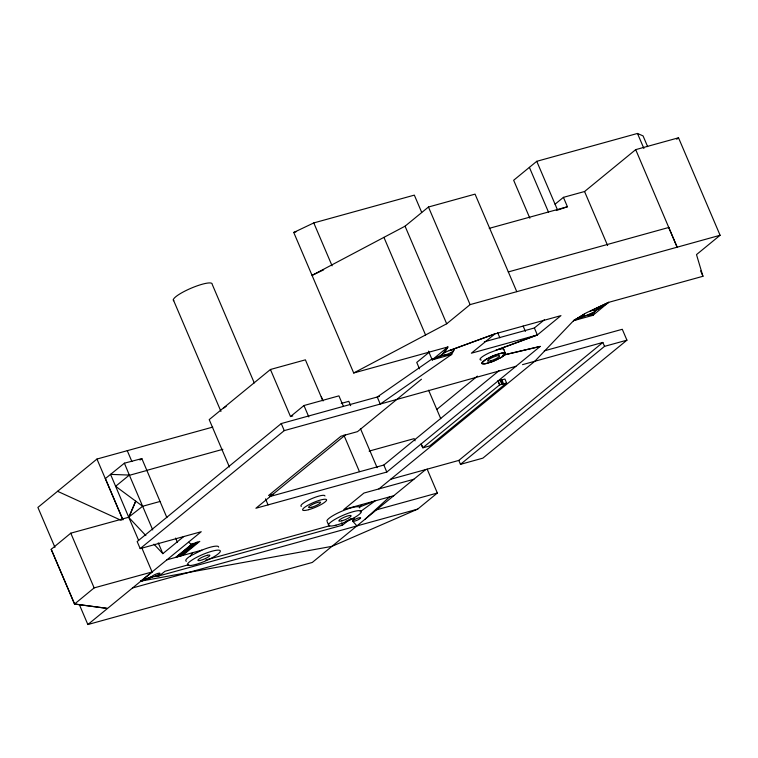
<?xml version="1.0" encoding="UTF-8"?>
<svg xmlns="http://www.w3.org/2000/svg" width="758" height="758" viewBox="0 0 758 758"><rect width="100%" height="100%" fill="white"/><g stroke="black" fill="none" stroke-linecap="round" stroke-linejoin="round"><path stroke-width="1.14" d="M159.502 574.109L159.483 575.758L154.045 576.62A4.34 0.853 -23.1 0 1 152.15 576.829L152.131 576.355A4.34 0.853 -23.1 0 1 157.977 573.399A4.34 0.853 -23.1 0 1 158.877 574.488L159.322 575.426M393.743 495.741L343.819 509.537L363.944 493.051L378.924 488.91L534.797 361.263L573.56 320.672L591.325 313.433A6.727 1.336 -23.1 0 0 594.774 311.263L608.627 302.357L590.084 311.168A6.727 1.336 -23.1 0 0 584.276 314.049L582.921 315.66L592.927 315.319L608.627 302.357L702.95 276.282L696.498 254.603L720.1 235.274L678.524 137.795L635.697 149.639L584.56 191.518L563.421 197.355L555.064 204.196M505.539 353.702L505.378 353.228L504.942 354.649L501.54 357.236L492.899 361.452L484.675 363.868L481.652 363.338L485.689 359.548L494.311 355.294L502.554 352.915L505.321 353.067L503.644 349.154M505.387 353.939L505.017 354.536M79.495 604.931L87.862 624.545L201.24 531.718L140.183 548.612L137.17 541.563L281.256 423.561L379.445 396.406M345.61 521.352L354.261 518.226L352.659 521.153L356.876 525.834M160.004 501.474L142.637 506.268L128.708 517.145L135.72 501.161L128.879 517.534L145.858 535.593M140.183 548.612L284.259 430.61L380.251 404.061L451.616 354.46L453.568 350.878A6.689 1.327 -23.1 0 0 450.773 350.092L449.248 350.594A6.689 1.327 -23.1 0 0 442.909 353.787A6.689 1.327 -23.1 0 0 442.899 355.388L432.183 359.832L428.469 351.115M444.614 352.697L447.921 346.946L353.702 372.983L293.744 232.46L313.784 222.918L414.332 195.128L421.656 212.278M481.842 362.845L482.211 362.248M186.364 561.308A17.804 3.515 -23.1 0 1 190.438 555.946L192.513 552.743L202.007 550.1A17.804 3.515 -23.1 0 1 218.626 547.105M590.084 311.168L608.627 302.357L595.238 310.714L592.927 315.319L573.56 320.672L584.276 314.049M482.619 361.831L483.471 361.073M504.61 354.952L503.757 355.71M362.097 504.525L359.377 507.083L375.106 500.915L360.088 511.849M365.195 519.116L389.536 496.907M196.891 542.396L192.778 545.769M107.522 608.437L74.559 604.041L51.203 549.323L70.788 533.177L128.737 517.25L110.564 474.366L124.397 463.185L141.85 458.599L166.893 517.619M529.861 218.228L513.659 180.262L536.759 161.312L637.478 133.455L643.068 135.909L647.645 146.645M141.879 548.015L152.093 571.968L94.144 587.895L74.559 604.041L51.203 549.323M198.189 541.799L180.916 555.946M212.752 427.095L96.958 459.045L37.9 507.415L54.955 547.38M323.657 269.839L312.059 275.362L405.056 226.187L428.459 207.019L475.058 194.133L516.766 291.659M322.728 400.489L305.398 359.842L270.435 369.487L209.208 419.619L229.409 467.004M270.435 369.487L290.504 416.559L303.958 405.53L338.921 395.865L343.346 406.231M153.95 544.187L162.847 553.653L183.711 536.56M508.248 271.942L668.888 227.438M353.702 372.983L446.689 323.789L470.093 304.621L720.1 235.274M676.705 139.282L678.524 137.795M175.742 557.376L192.333 543.789M193.063 543.41L176.15 557.263M196.777 542.283L179.693 556.277L197.279 542.16M199.809 541.345L182.545 555.491M432.183 359.832L447.921 346.946L441.99 354.687L432.183 359.832L451.616 354.46L450.764 352.442M421.457 379.237L357.501 431.634L345.354 434.997L255.901 508.248L386.817 472.054L540.227 346.415L504.013 354.924M484.324 341.811L534.381 327.977L544.367 319.8M436.807 409.415L477.417 376.12M481.264 360.069A12.943 2.558 -23.1 0 1 489.545 352.745L537.356 334.96L560.958 315.631L494.974 333.871L449.248 350.594M269.592 496.613L383.832 465.042L499.19 370.567M506.59 382.97L429.729 445.912L423.04 447.788L421.069 443.932L422.746 447.845L499.607 384.893L506.59 382.97L504.923 379.047L497.93 380.98L499.607 384.893M188.808 564.691L164.95 571.286L159.483 575.758L342.417 525.199L350.698 518.671M425.655 469.59L312.277 562.455L87.862 624.545M458.789 460.428L602.856 342.445L604.524 346.359L460.457 464.351L458.789 460.428L390.73 479.245M151.884 577.113L141.301 581.045L331.947 546.347L417.696 509.12L437.347 493.022L427.142 469.098M544.263 350.859L622.29 329.285L626.932 340.171L482.865 458.145L460.457 464.351M429.132 352.29L416.748 362.419L419.487 368.833M105.315 478.63L110.564 474.366L129.334 475.077L152.746 529.956M194.455 543.012L177.126 556.988M196.114 542.624L178.793 556.533M179.172 556.429L196.35 542.633M152.093 571.968L140.78 581.234L152.254 577.151M139.993 460.059L141.85 458.599M484.154 360.581L485.433 359.718M503.075 356.203L501.796 357.065M432.221 358.809L377.238 397.021L380.251 404.061L515.914 366.322M583.3 315.868L573.56 320.672L583.433 314.712M486.333 359.188L487.944 358.278M500.896 357.605L499.285 358.506M158.877 574.488L154.045 576.62M190.438 555.946L201.874 550.147M573.56 320.672L582.968 315.262M489.005 357.729L490.843 356.838M498.224 359.055L496.386 359.946M495.23 360.457L493.297 361.282M491.98 356.326L493.913 355.493M152.131 576.355L140.78 581.234L150.681 577.189M492.131 361.727L490.227 362.419M495.135 355.028L497.002 354.365M495.723 350.31L537.356 334.96L534.381 327.977M450.773 350.092L494.974 333.871L471.372 353.2L537.356 334.96M556.296 210.516L567.429 206.754L563.421 197.355M498.091 354.024L499.844 353.503M489.137 362.76L487.385 363.281M272.975 494.263L268.588 495.486L340.967 436.22L345.354 434.997M293.744 232.46L296.018 231.825M489.213 228.357L567.429 206.754M341.223 403.427L348.803 401.323L350.66 405.682M522.518 364.655L602.856 342.445M146.749 470.377L222.871 449.314M129.428 475.294L146.796 470.491M604.524 346.359L626.932 340.171M369.108 451.114L414.143 438.636L415.071 440.815M378.924 488.91L413.859 479.255M166.94 559.802L192.513 552.743M376.527 509.831L437.347 493.022M205.854 559.982L329.702 525.749M132.461 587.99L417.696 509.12M290.504 416.559L292.759 415.934M442.899 355.388L445.297 354.896A6.689 1.327 -23.1 0 0 453.568 350.878M500.782 353.275L502.251 352.972M486.446 363.508L484.978 363.812M502.592 355.322L540.227 346.415M502.99 352.887L504.079 352.821M484.239 363.897L483.149 363.963M443.961 355.237L451.616 354.46M156.053 575.919L158.63 575.796M588.123 314.816L592.927 315.319L591.998 313.139M504.553 352.868L505.188 353.038M482.675 363.916L482.041 363.745M157.086 575.464L158.991 575.701M74.474 604.003L106.357 608.248M589.743 314.163L592.927 315.319L591.325 313.433M57.57 491.307L121.242 520.376M188.571 542.302L191.594 544.396M142.637 506.268L115.623 486.304L129.334 475.077L124.397 463.185M523.134 326.044L525.417 331.379M501.891 379.891L503.568 383.804M500.924 380.165L502.601 384.079M500.166 380.374L501.834 384.287M498.082 380.961L499.759 384.875M700.638 270.871L702.95 276.282M637.478 133.455L643.893 148.473M635.697 149.639L677.169 247.231L668.764 227.542M584.56 191.518L607.613 245.545M536.759 161.312L557.301 209.435M529.397 167.376L548.536 212.221M497.627 332.563L499.863 337.822M428.459 207.019L470.093 304.621M405.056 226.187L446.689 323.789M383.927 237.358L425.56 334.979M428.602 390.19L440.768 418.71M313.784 222.918L332.089 265.821M383.832 465.042L386.817 472.054M360.41 428.516L377.114 467.667M343.886 435.149L359.444 471.628M321.307 396.785L323.088 400.963M303.958 405.53L308.819 416.928M341.488 523.02L342.417 525.199M327.2 521.741L328.877 525.654M281.256 423.561L284.259 430.61M254.262 382.904L212.183 284.269A21.063 4.16 -23.1 0 0 190.855 288.315A21.063 4.16 -23.1 0 0 173.809 300.755M265.489 498.868L268.057 504.875M173.317 299.789L220.948 411.423M175.619 538.085L177.457 542.387M127.268 450.678L131.901 461.556M158.251 542.88L162.847 553.653M128.708 517.145L138.629 540.397M96.958 459.045L122.938 519.912L105.39 478.573M70.788 533.177L94.144 587.895M591.638 310.638A6.727 1.336 -23.1 0 1 595.238 310.714M498.527 349.485A12.943 2.558 -23.1 0 1 503.862 349.789M301.343 506.41A13.028 2.577 -23.1 0 1 311.187 498.887A13.028 2.577 -23.1 0 1 324.945 495.997M326.878 520.879A17.804 3.515 -23.1 0 1 344.208 510.229A17.804 3.515 -23.1 0 1 359.699 507.945M352.783 520.869A4.34 0.853 -23.1 0 1 358.932 517.828A4.34 0.853 -23.1 0 1 358.998 519.315A4.34 0.853 -23.1 0 1 352.811 521.333M223.875 408.003A21.063 4.16 -23.1 0 1 226.197 406.354M207.313 555.292L205.92 555.69A6.519 1.289 -23.1 0 0 197.904 560.399A6.519 1.289 -23.1 0 0 206.925 557.793A6.519 1.289 -23.1 0 0 207.313 555.292M490.663 360.808A6.519 1.289 -23.1 0 0 499.626 355.928A6.519 1.289 -23.1 0 0 490.549 358.439A6.519 1.289 -23.1 0 0 490.663 360.808M195.829 564.435A17.804 3.515 -23.1 0 0 220.332 551.104A17.804 3.515 -23.1 0 0 195.526 557.954A17.804 3.515 -23.1 0 0 195.829 564.435M308.724 509.679A13.028 2.577 -23.1 0 0 326.613 499.92A13.028 2.577 -23.1 0 0 308.44 504.961A13.028 2.577 -23.1 0 0 308.724 509.679M311.699 507.254A6.519 1.289 -23.1 0 0 320.596 502.374A6.519 1.289 -23.1 0 0 311.462 504.932A6.519 1.289 -23.1 0 0 311.699 507.254M341.924 520.812A6.699 1.327 -23.1 0 0 351.144 515.791A6.699 1.327 -23.1 0 0 341.811 518.377A6.699 1.327 -23.1 0 0 341.924 520.812M335.965 525.18A17.804 3.515 -23.1 0 0 361.367 511.858A17.804 3.515 -23.1 0 0 337.547 517.941A17.804 3.515 -23.1 0 0 335.965 525.18"/></g></svg>
